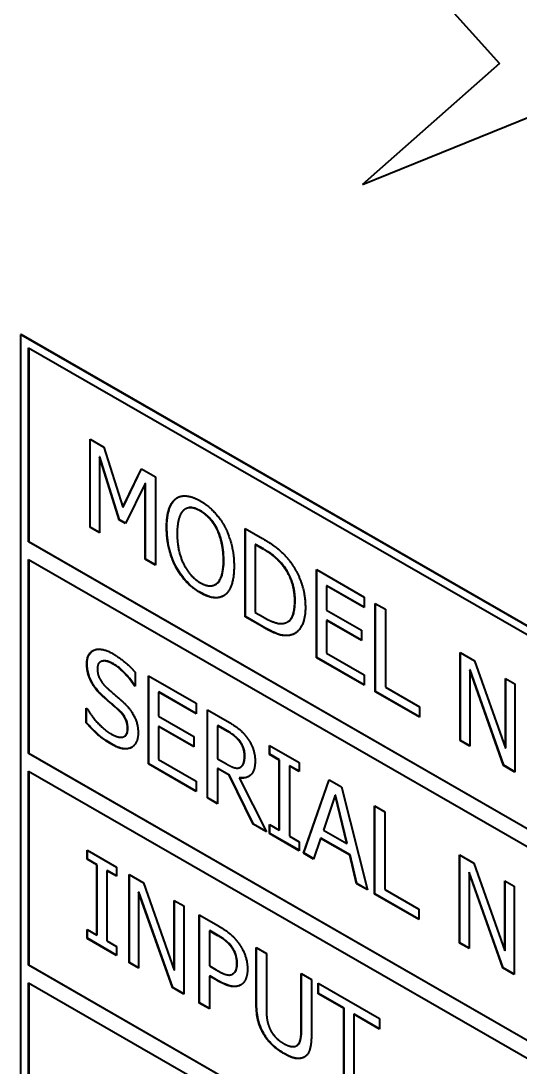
# Model space of a CAD drawing. Header units: millimetres. Extents: x 0 to 3364, y 0 to 2376.
# Drawn here: x 2971.92 to 2977.71, y 1909.65 to 1921.77 of the extents above; entities that cross this region are included whole.
import ezdxf

# ---------------------------------------------------------------- set-up
doc = ezdxf.new("R2010")
doc.units = ezdxf.units.MM
doc.header["$LTSCALE"] = 4
doc.layers.add('가시적인 것(ISO)', color=3, linetype='Continuous', lineweight=40, true_color=0x00ff00)
doc.layers.add('가시적인 좁은 것(ISO)', color=3, linetype='Continuous', lineweight=35, true_color=0x00ff00)

msp = doc.modelspace()

# ---------------------------------------------------------------- linework, layer by layer
at = {"layer": '가시적인 것(ISO)'}
for p, q in [((2976.4849, 1922.3682), (2977.4682, 1921.275)), ((2977.4682, 1921.275), (2975.8818, 1919.8728)), ((2975.8818, 1919.8728), (2979.023, 1921.1467)), ((2971.9278, 1918.1378), (2971.9243, 1918.1357)), ((2971.9243, 1918.1357), (2987.8342, 1908.9738)), ((2971.9243, 1898.5146), (2971.9243, 1918.1357)), ((2971.9278, 1918.1378), (2987.8377, 1908.9758)), ((2972.0127, 1915.7344), (2972.0127, 1917.9826)), ((2972.0127, 1917.9826), (2987.7458, 1908.9225)), ((2972.0162, 1917.9806), (2972.0162, 1915.7364)), ((2972.7244, 1915.8997), (2972.7244, 1916.9217)), ((2972.7244, 1916.9217), (2972.8849, 1916.8293)), ((2972.728, 1915.9018), (2972.728, 1916.9196)), ((2972.8849, 1916.8293), (2973.1055, 1916.1333)), ((2972.8376, 1916.719), (2972.834, 1916.717)), ((2973.0625, 1915.9866), (2972.834, 1916.717)), ((2972.834, 1916.717), (2972.834, 1915.8366)), ((2973.0661, 1915.9887), (2972.8376, 1916.719)), ((2973.1055, 1916.1333), (2973.319, 1916.5793)), ((2973.109, 1916.1353), (2973.321, 1916.5782)), ((2973.319, 1916.5793), (2973.4823, 1916.4853)), ((2973.4823, 1916.4853), (2973.4823, 1915.4633)), ((2973.3648, 1916.4113), (2973.1342, 1915.9454)), ((2973.3683, 1916.4133), (2973.3648, 1916.4113)), ((2973.3648, 1915.531), (2973.3648, 1916.4113)), ((2973.3683, 1915.533), (2973.3683, 1916.4133)), ((2973.7207, 1916.2352), (2973.7172, 1916.2332)), ((2973.109, 1916.1353), (2973.1055, 1916.1333)), ((2973.8324, 1916.1157), (2973.8288, 1916.1137)), ((2973.0661, 1915.9887), (2973.0625, 1915.9866)), ((2973.1342, 1915.9454), (2973.0625, 1915.9866)), ((2973.1357, 1915.9485), (2973.0661, 1915.9887)), ((2972.728, 1915.9018), (2972.7244, 1915.8997)), ((2972.834, 1915.8366), (2972.7244, 1915.8997)), ((2972.834, 1915.8407), (2972.728, 1915.9018)), ((2974.5216, 1914.8648), (2974.5216, 1915.8868)), ((2974.5216, 1915.8868), (2974.7229, 1915.7709)), ((2974.5251, 1914.8669), (2974.5251, 1915.8847)), ((2972.0162, 1915.7364), (2972.0127, 1915.7344)), ((2972.0162, 1915.7364), (2987.7458, 1906.6783)), ((2987.7458, 1906.6743), (2972.0127, 1915.7344)), ((2974.6426, 1915.7036), (2974.639, 1915.7015)), ((2974.639, 1915.7015), (2974.639, 1914.9148)), ((2974.7286, 1915.65), (2974.639, 1915.7015)), ((2974.7321, 1915.652), (2974.6426, 1915.7036)), ((2972.0127, 1913.2817), (2972.0127, 1915.53)), ((2972.0127, 1915.53), (2987.7458, 1906.4699)), ((2972.0162, 1915.5279), (2972.0162, 1913.2838)), ((2973.3683, 1915.533), (2973.3648, 1915.531)), ((2973.4823, 1915.4633), (2973.3648, 1915.531)), ((2973.4823, 1915.4674), (2973.3683, 1915.533)), ((2975.346, 1914.3901), (2975.346, 1915.412)), ((2975.346, 1915.412), (2975.899, 1915.0936)), ((2975.3495, 1914.3921), (2975.3495, 1915.41)), ((2974.1796, 1915.2408), (2974.176, 1915.2388)), ((2975.467, 1915.2255), (2975.4635, 1915.2235)), ((2975.899, 1914.9727), (2975.4635, 1915.2235)), ((2975.4635, 1915.2235), (2975.4635, 1914.9435)), ((2975.899, 1914.9767), (2975.467, 1915.2255)), ((2975.899, 1915.0936), (2975.899, 1914.9727)), ((2976.0279, 1913.9974), (2976.0279, 1915.0193)), ((2976.0279, 1915.0193), (2976.1454, 1914.9517)), ((2976.0314, 1913.9994), (2976.0314, 1915.0173)), ((2974.639, 1914.9148), (2974.7286, 1914.8632)), ((2975.4635, 1914.9435), (2975.8696, 1914.7097)), ((2976.1454, 1914.9517), (2976.1454, 1914.0507)), ((2974.5251, 1914.8669), (2974.5216, 1914.8648)), ((2974.725, 1914.7477), (2974.5216, 1914.8648)), ((2974.7285, 1914.7497), (2974.5251, 1914.8669)), ((2975.0149, 1914.8069), (2975.0114, 1914.8048)), ((2975.467, 1914.8247), (2975.4635, 1914.8226)), ((2975.4635, 1914.8226), (2975.4635, 1914.4433)), ((2975.8696, 1914.5888), (2975.4635, 1914.8226)), ((2975.8696, 1914.5928), (2975.467, 1914.8247)), ((2975.0416, 1914.6515), (2975.038, 1914.6494)), ((2975.8696, 1914.7097), (2975.8696, 1914.5888)), ((2975.4635, 1914.4433), (2975.899, 1914.1926)), ((2977.0121, 1913.4307), (2977.0121, 1914.4526)), ((2977.0121, 1914.4526), (2977.179, 1914.3565)), ((2977.0156, 1913.4327), (2977.0156, 1914.4506)), ((2972.8487, 1914.345), (2972.8452, 1914.343)), ((2975.3495, 1914.3921), (2975.346, 1914.3901)), ((2975.899, 1914.0716), (2975.346, 1914.3901)), ((2975.899, 1914.0757), (2975.3495, 1914.3921)), ((2977.179, 1914.3565), (2977.5349, 1913.3424)), ((2973.2473, 1914.2221), (2973.2473, 1914.0598)), ((2973.4013, 1913.1595), (2973.4013, 1914.1814)), ((2973.4013, 1914.1814), (2973.9543, 1913.863)), ((2973.4049, 1913.1615), (2973.4049, 1914.1794)), ((2975.899, 1914.1926), (2975.899, 1914.0716)), ((2977.1252, 1914.2507), (2977.1217, 1914.2487)), ((2977.5127, 1913.1423), (2977.1217, 1914.2487)), ((2977.1217, 1914.2487), (2977.1217, 1913.3676)), ((2977.5163, 1913.1444), (2977.1252, 1914.2507)), ((2973.2423, 1914.0668), (2973.2387, 1914.0647)), ((2973.2473, 1914.0598), (2973.2387, 1914.0647)), ((2973.2473, 1914.0638), (2973.2423, 1914.0668)), ((2976.1454, 1914.0507), (2976.54, 1913.8234)), ((2977.5349, 1913.3424), (2977.5349, 1914.1515)), ((2977.5349, 1914.1515), (2977.6445, 1914.0884)), ((2977.5385, 1913.3444), (2977.5385, 1914.1495)), ((2977.6445, 1914.0884), (2977.6445, 1913.0664)), ((2973.5223, 1913.9949), (2973.5188, 1913.9929)), ((2973.9543, 1913.7421), (2973.5188, 1913.9929)), ((2973.5188, 1913.9929), (2973.5188, 1913.713)), ((2973.9543, 1913.7462), (2973.5223, 1913.9949)), ((2976.0314, 1913.9994), (2976.0279, 1913.9974)), ((2976.54, 1913.7025), (2976.0279, 1913.9974)), ((2976.54, 1913.7066), (2976.0314, 1913.9994)), ((2972.6808, 1913.6357), (2972.6808, 1913.8063)), ((2972.6808, 1913.8063), (2972.6893, 1913.8014)), ((2972.6843, 1913.6378), (2972.6843, 1913.8043)), ((2973.9543, 1913.863), (2973.9543, 1913.7421)), ((2976.54, 1913.8234), (2976.54, 1913.7025)), ((2973.5188, 1913.713), (2973.9249, 1913.4791)), ((2974.0832, 1913.7888), (2974.311, 1913.6576)), ((2974.0832, 1912.7668), (2974.0832, 1913.7888)), ((2974.0868, 1912.7689), (2974.0868, 1913.7867)), ((2972.6843, 1913.6378), (2972.6808, 1913.6357)), ((2973.5223, 1913.5941), (2973.5188, 1913.5921)), ((2973.5188, 1913.5921), (2973.5188, 1913.2128)), ((2973.9249, 1913.3582), (2973.5188, 1913.5921)), ((2973.9249, 1913.3623), (2973.5223, 1913.5941)), ((2974.2042, 1913.6056), (2974.2007, 1913.6035)), ((2974.3174, 1913.5363), (2974.2007, 1913.6035)), ((2974.2007, 1913.6035), (2974.2007, 1913.2193)), ((2974.321, 1913.5383), (2974.2042, 1913.6056)), ((2973.1242, 1913.481), (2973.1207, 1913.479)), ((2973.9249, 1913.4791), (2973.9249, 1913.3582)), ((2974.8031, 1913.2699), (2974.8031, 1913.3742)), ((2974.8031, 1913.3742), (2975.1455, 1913.1771)), ((2974.8066, 1913.2719), (2974.8066, 1913.3722)), ((2977.0156, 1913.4327), (2977.0121, 1913.4307)), ((2977.1217, 1913.3676), (2977.0121, 1913.4307)), ((2977.1217, 1913.3716), (2977.0156, 1913.4327)), ((2977.5385, 1913.3444), (2977.5349, 1913.3424)), ((2972.0162, 1913.2838), (2972.0127, 1913.2817)), ((2987.7458, 1904.2216), (2972.0127, 1913.2817)), ((2972.0162, 1913.2838), (2987.7458, 1904.2257)), ((2973.5188, 1913.2128), (2973.9543, 1912.962)), ((2974.2007, 1913.2193), (2974.3038, 1913.1599)), ((2974.8066, 1913.2719), (2974.8031, 1913.2699)), ((2974.9155, 1913.2051), (2974.8031, 1913.2699)), ((2974.9191, 1913.2072), (2974.8066, 1913.2719)), ((2974.9191, 1913.2072), (2974.9155, 1913.2051)), ((2974.9155, 1912.3919), (2974.9155, 1913.2051)), ((2974.9191, 1912.3939), (2974.9191, 1913.2072)), ((2972.0127, 1910.8291), (2972.0127, 1913.0773)), ((2972.0127, 1913.0773), (2987.7458, 1904.0172)), ((2972.0162, 1913.0753), (2972.0162, 1910.8311)), ((2973.4049, 1913.1615), (2973.4013, 1913.1595)), ((2973.9543, 1912.8411), (2973.4013, 1913.1595)), ((2973.9543, 1912.8451), (2973.4049, 1913.1615)), ((2974.2042, 1913.1078), (2974.2007, 1913.1058)), ((2974.3353, 1913.0283), (2974.2007, 1913.1058)), ((2974.2007, 1913.1058), (2974.2007, 1912.6992)), ((2974.3389, 1913.0303), (2974.2042, 1913.1078)), ((2974.4636, 1913.1209), (2974.4634, 1913.1208)), ((2974.47, 1913.1245), (2974.4664, 1913.1224)), ((2975.0365, 1913.1395), (2975.033, 1913.1375)), ((2975.1455, 1913.0727), (2975.033, 1913.1375)), ((2975.033, 1913.1375), (2975.033, 1912.3242)), ((2975.1455, 1913.0768), (2975.0365, 1913.1395)), ((2975.1455, 1913.1771), (2975.1455, 1913.0727)), ((2977.5163, 1913.1444), (2977.5127, 1913.1423)), ((2977.6445, 1913.0664), (2977.5127, 1913.1423)), ((2977.6445, 1913.0705), (2977.5163, 1913.1444)), ((2973.9543, 1912.962), (2973.9543, 1912.8411)), ((2974.3389, 1913.0303), (2974.3353, 1913.0283)), ((2974.6147, 1912.4608), (2974.3353, 1913.0283)), ((2974.6182, 1912.4628), (2974.3389, 1913.0303)), ((2974.4564, 1913.0007), (2974.4528, 1912.9987)), ((2974.4528, 1912.9987), (2974.7673, 1912.3729)), ((2975.1956, 1912.1263), (2975.4936, 1912.9766)), ((2975.1991, 1912.1283), (2975.4959, 1912.9752)), ((2975.4936, 1912.9766), (2975.6383, 1912.8933)), ((2975.6383, 1912.8933), (2975.9362, 1911.6998)), ((2974.0868, 1912.7689), (2974.0832, 1912.7668)), ((2974.2007, 1912.6992), (2974.0832, 1912.7668)), ((2974.2007, 1912.7033), (2974.0868, 1912.7689)), ((2975.563, 1912.7975), (2975.427, 1912.3947)), ((2975.5666, 1912.7995), (2975.563, 1912.7975)), ((2975.6999, 1912.2375), (2975.563, 1912.7975)), ((2975.7034, 1912.2396), (2975.5666, 1912.7995)), ((2976.02, 1911.6515), (2976.02, 1912.6734)), ((2976.02, 1912.6734), (2976.1375, 1912.6058)), ((2976.0236, 1911.6535), (2976.0236, 1912.6714)), ((2976.1375, 1912.6058), (2976.1375, 1911.7048)), ((2974.6182, 1912.4628), (2974.6147, 1912.4608)), ((2974.7673, 1912.3729), (2974.6147, 1912.4608)), ((2974.7644, 1912.3786), (2974.6182, 1912.4628)), ((2974.8031, 1912.3523), (2974.8031, 1912.4566)), ((2974.8031, 1912.4566), (2974.9155, 1912.3919)), ((2974.8066, 1912.3543), (2974.8031, 1912.3523)), ((2975.1455, 1912.1551), (2974.8031, 1912.3523)), ((2974.8066, 1912.3543), (2974.8066, 1912.4546)), ((2975.1455, 1912.1592), (2974.8066, 1912.3543)), ((2974.9191, 1912.3939), (2974.9155, 1912.3919)), ((2975.427, 1912.3947), (2975.6999, 1912.2375)), ((2975.033, 1912.3242), (2975.1455, 1912.2595)), ((2975.1455, 1912.2595), (2975.1455, 1912.1551)), ((2975.3947, 1912.2973), (2975.3145, 1912.0578)), ((2975.3983, 1912.2993), (2975.3947, 1912.2973)), ((2975.7321, 1912.103), (2975.3947, 1912.2973)), ((2975.7356, 1912.1051), (2975.3983, 1912.2993)), ((2975.7034, 1912.2396), (2975.6999, 1912.2375)), ((2972.6901, 1912.0556), (2972.6901, 1912.1599)), ((2972.6901, 1912.1599), (2973.0324, 1911.9628)), ((2972.6936, 1912.0576), (2972.6936, 1912.1579)), ((2975.1991, 1912.1283), (2975.1956, 1912.1263)), ((2975.3145, 1912.0578), (2975.1956, 1912.1263)), ((2975.3156, 1912.0612), (2975.1991, 1912.1283)), ((2975.7356, 1912.1051), (2975.7321, 1912.103)), ((2975.8123, 1911.7711), (2975.7321, 1912.103)), ((2975.8158, 1911.7731), (2975.7356, 1912.1051)), ((2977.0042, 1911.0848), (2977.0042, 1912.1067)), ((2977.0042, 1912.1067), (2977.1711, 1912.0106)), ((2977.0077, 1911.0868), (2977.0077, 1912.1046)), ((2972.6936, 1912.0576), (2972.6901, 1912.0556)), ((2972.8025, 1911.9908), (2972.6901, 1912.0556)), ((2972.8061, 1911.9928), (2972.6936, 1912.0576)), ((2972.8061, 1911.9928), (2972.8025, 1911.9908)), ((2972.8025, 1911.1776), (2972.8025, 1911.9908)), ((2972.8061, 1911.1796), (2972.8061, 1911.9928)), ((2977.1711, 1912.0106), (2977.5271, 1910.9965)), ((2972.9235, 1911.9252), (2972.92, 1911.9232)), ((2973.0324, 1911.8584), (2972.92, 1911.9232)), ((2972.92, 1911.9232), (2972.92, 1911.1099)), ((2973.0324, 1911.8625), (2972.9235, 1911.9252)), ((2973.0324, 1911.9628), (2973.0324, 1911.8584)), ((2973.1778, 1910.8571), (2973.1778, 1911.879)), ((2973.1778, 1911.879), (2973.3447, 1911.7829)), ((2973.1814, 1910.8591), (2973.1814, 1911.877)), ((2977.1173, 1911.9048), (2977.1138, 1911.9028)), ((2977.5049, 1910.7964), (2977.1138, 1911.9028)), ((2977.1138, 1911.9028), (2977.1138, 1911.0216)), ((2977.5084, 1910.7985), (2977.1173, 1911.9048)), ((2973.3447, 1911.7829), (2973.7007, 1910.7688)), ((2975.8158, 1911.7731), (2975.8123, 1911.7711)), ((2975.9362, 1911.6998), (2975.8123, 1911.7711)), ((2975.935, 1911.7045), (2975.8158, 1911.7731)), ((2977.5271, 1910.9965), (2977.5271, 1911.8056)), ((2977.5271, 1911.8056), (2977.6367, 1911.7425)), ((2977.5306, 1910.9985), (2977.5306, 1911.8035)), ((2977.6367, 1911.7425), (2977.6367, 1910.7205)), ((2973.291, 1911.6772), (2973.2874, 1911.6751)), ((2973.6785, 1910.5688), (2973.2874, 1911.6751)), ((2973.2874, 1911.6751), (2973.2874, 1910.794)), ((2973.6821, 1910.5708), (2973.291, 1911.6772)), ((2976.0236, 1911.6535), (2976.02, 1911.6515)), ((2976.5322, 1911.3566), (2976.02, 1911.6515)), ((2976.5322, 1911.3606), (2976.0236, 1911.6535)), ((2976.1375, 1911.7048), (2976.5322, 1911.4775)), ((2973.7007, 1910.7688), (2973.7007, 1911.5779)), ((2973.7007, 1911.5779), (2973.8103, 1911.5148)), ((2973.7043, 1910.7708), (2973.7043, 1911.5759)), ((2973.8103, 1911.5148), (2973.8103, 1910.4929)), ((2973.9894, 1910.3897), (2973.9894, 1911.4117)), ((2973.9894, 1911.4117), (2974.2114, 1911.2838)), ((2973.9929, 1910.3918), (2973.9929, 1911.4096)), ((2976.5322, 1911.4775), (2976.5322, 1911.3566)), ((2972.6901, 1911.138), (2972.6901, 1911.2423)), ((2972.6901, 1911.2423), (2972.8025, 1911.1776)), ((2972.6936, 1911.14), (2972.6901, 1911.138)), ((2973.0324, 1910.9408), (2972.6901, 1911.138)), ((2972.6936, 1911.14), (2972.6936, 1911.2403)), ((2973.0324, 1910.9449), (2972.6936, 1911.14)), ((2972.8061, 1911.1796), (2972.8025, 1911.1776)), ((2974.1104, 1911.2285), (2974.1069, 1911.2264)), ((2974.2043, 1911.1703), (2974.1069, 1911.2264)), ((2974.1069, 1911.2264), (2974.1069, 1910.819)), ((2974.2078, 1911.1724), (2974.1104, 1911.2285)), ((2972.92, 1911.1099), (2973.0324, 1911.0452)), ((2973.0324, 1911.0452), (2973.0324, 1910.9408)), ((2974.6491, 1910.3941), (2974.6491, 1911.0318)), ((2974.6491, 1911.0318), (2974.7665, 1910.9641)), ((2974.6526, 1910.3962), (2974.6526, 1911.0298)), ((2977.0077, 1911.0868), (2977.0042, 1911.0848)), ((2977.1138, 1911.0216), (2977.0042, 1911.0848)), ((2977.1138, 1911.0257), (2977.0077, 1911.0868)), ((2974.7665, 1910.9641), (2974.7665, 1910.3265)), ((2977.5306, 1910.9985), (2977.5271, 1910.9965)), ((2972.0162, 1910.8311), (2972.0127, 1910.8291)), ((2987.7458, 1901.769), (2972.0127, 1910.8291)), ((2972.0162, 1910.8311), (2987.7458, 1901.7731)), ((2973.1814, 1910.8591), (2973.1778, 1910.8571)), ((2973.2874, 1910.794), (2973.1778, 1910.8571)), ((2973.2874, 1910.798), (2973.1814, 1910.8591)), ((2973.7043, 1910.7708), (2973.7007, 1910.7688)), ((2974.1069, 1910.819), (2974.1871, 1910.7728)), ((2977.5084, 1910.7985), (2977.5049, 1910.7964)), ((2977.6367, 1910.7205), (2977.5049, 1910.7964)), ((2977.6367, 1910.7246), (2977.5084, 1910.7985)), ((2974.1104, 1910.7051), (2974.1069, 1910.7031)), ((2974.2064, 1910.6457), (2974.1069, 1910.7031)), ((2974.1069, 1910.7031), (2974.1069, 1910.3221)), ((2974.21, 1910.6478), (2974.1104, 1910.7051)), ((2974.3764, 1910.726), (2974.3728, 1910.724)), ((2974.379, 1910.7276), (2974.3755, 1910.7256)), ((2975.1712, 1910.0901), (2975.1712, 1910.7311)), ((2975.1712, 1910.7311), (2975.2887, 1910.6635)), ((2975.1748, 1910.0921), (2975.1748, 1910.7291)), ((2975.2887, 1910.6635), (2975.2887, 1910.0258)), ((2972.0127, 1908.3764), (2972.0127, 1910.6247)), ((2972.0127, 1910.6247), (2987.7458, 1901.5646)), ((2972.0162, 1910.6227), (2972.0162, 1908.3785)), ((2973.6821, 1910.5708), (2973.6785, 1910.5688)), ((2973.8103, 1910.4929), (2973.6785, 1910.5688)), ((2973.8103, 1910.4969), (2973.6821, 1910.5708)), ((2975.3668, 1910.4976), (2975.3668, 1910.6185)), ((2975.3668, 1910.6185), (2976.0773, 1910.2093)), ((2975.3703, 1910.4996), (2975.3703, 1910.6165)), ((2975.3703, 1910.4996), (2975.3668, 1910.4976)), ((2975.6633, 1910.3268), (2975.3668, 1910.4976)), ((2975.6669, 1910.3289), (2975.3703, 1910.4996)), ((2973.9929, 1910.3918), (2973.9894, 1910.3897)), ((2974.1069, 1910.3221), (2973.9894, 1910.3897)), ((2974.1069, 1910.3262), (2973.9929, 1910.3918)), ((2975.6669, 1910.3289), (2975.6633, 1910.3268)), ((2975.6633, 1909.4258), (2975.6633, 1910.3268)), ((2975.6669, 1909.4278), (2975.6669, 1910.3289)), ((2975.7843, 1910.2612), (2975.7808, 1910.2592)), ((2975.7808, 1910.2592), (2975.7808, 1909.3581)), ((2976.0773, 1910.0884), (2975.7808, 1910.2592)), ((2976.0773, 1910.0925), (2975.7843, 1910.2612)), ((2976.0773, 1910.2093), (2976.0773, 1910.0884)), ((2975.1189, 1909.8961), (2975.1154, 1909.894))]:
    msp.add_line(p, q, dxfattribs=at)
for points, degree in [([(2973.6112, 1915.9001), (2973.6112, 1916.0284), (2973.6663, 1916.1921), (2973.7172, 1916.2332)], 2), ([(2973.7172, 1916.2332), (2973.7688, 1916.2714), (2973.9127, 1916.2589), (2974.0016, 1916.2078)], 2), ([(2973.7207, 1916.2352), (2973.7254, 1916.2387), (2973.7301, 1916.2419), (2973.7351, 1916.2448)], 3), ([(2974.0023, 1916.0898), (2973.9385, 1916.1265), (2973.8426, 1916.1304), (2973.806, 1916.0968)], 2), ([(2974.0016, 1916.2078), (2974.0918, 1916.1558), (2974.2365, 1915.9996), (2974.2866, 1915.9053)], 2), ([(2973.806, 1916.0968), (2973.7709, 1916.0648), (2973.7337, 1915.9289), (2973.7337, 1915.8295)], 2), ([(2974.1978, 1915.8711), (2974.1627, 1915.9444), (2974.0639, 1916.0543), (2974.0023, 1916.0898)], 2), ([(2973.7165, 1915.4461), (2973.6656, 1915.5433), (2973.6112, 1915.7742), (2973.6112, 1915.9001)], 2), ([(2974.2702, 1915.5206), (2974.2702, 1915.6216), (2974.2322, 1915.8), (2974.1978, 1915.8711)], 2), ([(2974.2866, 1915.9053), (2974.3368, 1915.8085), (2974.3927, 1915.5776), (2974.3927, 1915.4501)], 2), ([(2973.7337, 1915.8295), (2973.7337, 1915.6283), (2973.8798, 1915.3305), (2974.0023, 1915.2599)], 2), ([(2974.7229, 1915.7709), (2974.8475, 1915.6991), (2974.9893, 1915.5744), (2975.0394, 1915.5074)], 2), ([(2974.9621, 1915.4542), (2974.9148, 1915.5137), (2974.8081, 1915.6042), (2974.7286, 1915.65)], 2), ([(2974.0023, 1915.2599), (2974.1248, 1915.1894), (2974.2702, 1915.3193), (2974.2702, 1915.5206)], 2), ([(2975.0394, 1915.5074), (2975.1247, 1915.3929), (2975.2185, 1915.1227), (2975.2185, 1914.9736)], 2), ([(2974.0016, 1915.1428), (2973.912, 1915.1943), (2973.7688, 1915.3472), (2973.7165, 1915.4461)], 2), ([(2974.3927, 1915.4501), (2974.3927, 1915.3258), (2974.3382, 1915.1559), (2974.2866, 1915.1177)], 2), ([(2975.096, 1915.0458), (2975.096, 1915.1634), (2975.0287, 1915.3687), (2974.9621, 1915.4542)], 2), ([(2974.2866, 1915.1177), (2974.2322, 1915.0779), (2974.0882, 1915.0929), (2974.0016, 1915.1428)], 2), ([(2974.9728, 1914.7905), (2975.0344, 1914.803), (2975.096, 1914.9266), (2975.096, 1915.0458)], 2), ([(2975.2185, 1914.9736), (2975.2185, 1914.8337), (2975.1204, 1914.6649), (2975.038, 1914.6494)], 2), ([(2974.7286, 1914.8632), (2974.8067, 1914.8183), (2974.9248, 1914.7792), (2974.9728, 1914.7905)], 2), ([(2975.038, 1914.6494), (2974.9707, 1914.6393), (2974.8324, 1914.6858), (2974.725, 1914.7477)], 2), ([(2975.0951, 1914.6708), (2975.0788, 1914.6616), (2975.061, 1914.6551), (2975.0416, 1914.6515)], 3), ([(2972.6872, 1914.3186), (2972.6872, 1914.4428), (2972.8548, 1914.5144), (2972.9845, 1914.4397)], 2), ([(2972.9845, 1914.4397), (2973.0589, 1914.3968), (2973.1907, 1914.287), (2973.2473, 1914.2221)], 2), ([(2972.7445, 1914.1009), (2972.7173, 1914.1505), (2972.6872, 1914.2589), (2972.6872, 1914.3186)], 2), ([(2972.9923, 1914.3176), (2972.9107, 1914.3646), (2972.8097, 1914.3342), (2972.8097, 1914.2621)], 2), ([(2973.2387, 1914.0647), (2973.1965, 1914.1338), (2973.0647, 1914.2759), (2972.9923, 1914.3176)], 2), ([(2972.8097, 1914.2621), (2972.8097, 1914.1975), (2972.8691, 1914.0863), (2972.925, 1914.0367)], 2), ([(2972.8906, 1913.9265), (2972.8448, 1913.9669), (2972.7724, 1914.0508), (2972.7445, 1914.1009)], 2), ([(2973.0504, 1913.7881), (2973.0095, 1913.8249), (2972.9415, 1913.8823), (2972.8906, 1913.9265)], 2), ([(2972.925, 1914.0367), (2972.9622, 1914.0036), (2973.0704, 1913.9115), (2973.1062, 1913.8785)], 2), ([(2972.6893, 1913.8014), (2972.7474, 1913.705), (2972.8942, 1913.5509), (2972.9622, 1913.5117)], 2), ([(2973.1062, 1913.8785), (2973.1972, 1913.7938), (2973.2817, 1913.6151), (2973.2817, 1913.5199)], 2), ([(2973.1592, 1913.5689), (2973.1592, 1913.6302), (2973.1069, 1913.7365), (2973.0504, 1913.7881)], 2), ([(2972.9708, 1913.3892), (2972.8749, 1913.4445), (2972.7402, 1913.5684), (2972.6808, 1913.6357)], 2), ([(2972.9622, 1913.5117), (2973.0597, 1913.4556), (2973.1592, 1913.4919), (2973.1592, 1913.5689)], 2), ([(2974.311, 1913.6576), (2974.3869, 1913.6139), (2974.4893, 1913.5358), (2974.5359, 1913.4742)], 2), ([(2973.2817, 1913.5199), (2973.2817, 1913.4594), (2973.2394, 1913.3678), (2973.2015, 1913.3491)], 2), ([(2974.4578, 1913.4207), (2974.4328, 1913.4541), (2974.3661, 1913.5082), (2974.3174, 1913.5363)], 2), ([(2974.5359, 1913.4742), (2974.5825, 1913.4127), (2974.6362, 1913.2732), (2974.6362, 1913.1929)], 2), ([(2973.2015, 1913.3491), (2973.1592, 1913.3287), (2973.0518, 1913.3426), (2972.9708, 1913.3892)], 2), ([(2973.2096, 1913.3535), (2973.2081, 1913.3527), (2973.2066, 1913.3519), (2973.205, 1913.3512)], 3), ([(2974.5137, 1913.2527), (2974.5137, 1913.2974), (2974.4865, 1913.3818), (2974.4578, 1913.4207)], 2), ([(2974.6362, 1913.1929), (2974.6362, 1913.0811), (2974.5373, 1912.9865), (2974.4528, 1912.9987)], 2), ([(2974.4636, 1913.1209), (2974.4893, 1913.1342), (2974.5137, 1913.1997), (2974.5137, 1913.2527)], 2), ([(2974.3038, 1913.1599), (2974.3547, 1913.1306), (2974.4356, 1913.1047), (2974.4636, 1913.1209)], 2), ([(2974.2114, 1911.2838), (2974.2902, 1911.2384), (2974.4005, 1911.1451), (2974.4428, 1911.0868)], 2), ([(2974.3619, 1911.0407), (2974.3339, 1911.0783), (2974.2594, 1911.1386), (2974.2043, 1911.1703)], 2), ([(2974.4256, 1910.8483), (2974.4256, 1910.9013), (2974.3941, 1910.9973), (2974.3619, 1911.0407)], 2), ([(2974.4428, 1911.0868), (2974.4922, 1911.0194), (2974.5481, 1910.8672), (2974.5481, 1910.7819)], 2), ([(2974.1871, 1910.7728), (2974.2587, 1910.7315), (2974.3468, 1910.7073), (2974.3755, 1910.7256)], 2), ([(2974.3755, 1910.7256), (2974.402, 1910.741), (2974.4256, 1910.7994), (2974.4256, 1910.8483)], 2), ([(2974.5481, 1910.7819), (2974.5481, 1910.7156), (2974.5073, 1910.6199), (2974.4707, 1910.5995)], 2), ([(2974.4707, 1910.5995), (2974.4249, 1910.5737), (2974.301, 1910.5913), (2974.2064, 1910.6457)], 2), ([(2974.3764, 1910.726), (2974.3772, 1910.7265), (2974.3781, 1910.7271), (2974.379, 1910.7276)], 3), ([(2974.7336, 1910.0341), (2974.687, 1910.1139), (2974.6491, 1910.2848), (2974.6491, 1910.3941)], 2), ([(2974.7665, 1910.3265), (2974.7665, 1910.2553), (2974.7823, 1910.1501), (2974.8045, 1910.0984)], 2), ([(2974.8045, 1910.0984), (2974.8281, 1910.0434), (2974.9098, 1909.9541), (2974.9685, 1909.9203)], 2), ([(2975.1333, 1909.9091), (2975.1555, 1909.9352), (2975.1712, 1910.0214), (2975.1712, 1910.0901)], 2), ([(2974.9685, 1909.8044), (2974.8905, 1909.8493), (2974.7744, 1909.9633), (2974.7336, 1910.0341)], 2), ([(2974.9685, 1909.9203), (2975.0237, 1909.8885), (2975.1096, 1909.8813), (2975.1333, 1909.9091)], 2), ([(2975.2887, 1910.0258), (2975.2887, 1909.9189), (2975.2515, 1909.788), (2975.2042, 1909.7631)], 2), ([(2975.2042, 1909.7631), (2975.1619, 1909.7394), (2975.0502, 1909.7573), (2974.9685, 1909.8044)], 2), ([(2975.1189, 1909.8961), (2975.1256, 1909.8999), (2975.1315, 1909.9049), (2975.1368, 1909.9111)], 3), ([(2975.2097, 1909.7662), (2975.209, 1909.7658), (2975.2084, 1909.7654), (2975.2077, 1909.7651)], 3)]:
    msp.add_open_spline(points, degree=degree, dxfattribs=at)
for points, knots in [([(2973.6147, 1915.9021), (2973.6147, 1916.0203), (2973.6323, 1916.0854), (2973.6631, 1916.1695), (2973.6874, 1916.2083), (2973.7207, 1916.2352)], [-0.079279059, -0.079279059, -0.079279059, -0.079279059, -0.044118552, -0.044118552, 0, 0, 0, 0]), ([(2974.0058, 1916.0918), (2973.9826, 1916.1052), (2973.9592, 1916.1161), (2973.9102, 1916.1308), (2973.8911, 1916.1313), (2973.8612, 1916.1286), (2973.846, 1916.1235), (2973.8324, 1916.1157)], [-0.050133543, -0.050133543, -0.050133543, -0.050133543, -0.039150954, -0.039150954, -0.026352674, -0.026352674, -0.009844801, -0.009844801, -0.009844801, -0.009844801]), ([(2974.2014, 1915.8732), (2974.189, 1915.8989), (2974.175, 1915.9238), (2974.1433, 1915.9705), (2974.1264, 1915.9916), (2974.0755, 1916.0452), (2974.041, 1916.0715), (2974.0058, 1916.0918)], [-0.063923442, -0.063923442, -0.063923442, -0.063923442, -0.04668159, -0.04668159, -0.029847599, -0.029847599, 0, 0, 0, 0]), ([(2973.72, 1915.4481), (2973.7026, 1915.4814), (2973.6877, 1915.5155), (2973.6614, 1915.5871), (2973.6506, 1915.6242), (2973.6222, 1915.7447), (2973.6147, 1915.8261), (2973.6147, 1915.9021)], [-0.10254814, -0.10254814, -0.10254814, -0.10254814, -0.08007789, -0.08007789, -0.05577118, -0.05577118, 0, 0, 0, 0]), ([(2974.2737, 1915.5226), (2974.2737, 1915.6066), (2974.2639, 1915.6787), (2974.2369, 1915.7862), (2974.222, 1915.8305), (2974.2014, 1915.8732)], [-0.071298846, -0.071298846, -0.071298846, -0.071298846, -0.028600089, -0.028600089, 0, 0, 0, 0]), ([(2974.9656, 1915.4563), (2974.9341, 1915.4959), (2974.9006, 1915.5308), (2974.8432, 1915.5795), (2974.8027, 1915.6114), (2974.7321, 1915.652)], [-0.15764581, -0.15764581, -0.15764581, -0.15764581, -0.05990397, -0.05990397, 0, 0, 0, 0]), ([(2974.1796, 1915.2408), (2974.1827, 1915.2426), (2974.1857, 1915.2446), (2974.2173, 1915.2667), (2974.235, 1915.2968), (2974.2671, 1915.3823), (2974.2737, 1915.4525), (2974.2737, 1915.5226)], [-0.08391735, -0.08391735, -0.08391735, -0.08391735, -0.080856809, -0.080856809, -0.051455738, -0.051455738, 0, 0, 0, 0]), ([(2974.0051, 1915.1448), (2973.9734, 1915.163), (2973.9417, 1915.1846), (2973.8818, 1915.2339), (2973.8541, 1915.2606), (2973.7862, 1915.338), (2973.7504, 1915.3906), (2973.72, 1915.4481)], [-0.090934464, -0.090934464, -0.090934464, -0.090934464, -0.064114016, -0.064114016, -0.039087306, -0.039087306, 0, 0, 0, 0]), ([(2975.0996, 1915.0479), (2975.0996, 1915.0955), (2975.0954, 1915.1465), (2975.0751, 1915.2435), (2975.0608, 1915.2889), (2975.02, 1915.3778), (2974.995, 1915.4185), (2974.9656, 1915.4563)], [-0.094129678, -0.094129678, -0.094129678, -0.094129678, -0.059150701, -0.059150701, -0.029242997, -0.029242997, 0, 0, 0, 0]), ([(2974.2719, 1915.108), (2974.2593, 1915.1009), (2974.2458, 1915.0954), (2974.2033, 1915.0846), (2974.1785, 1915.0858), (2974.1132, 1915.0927), (2974.0597, 1915.1134), (2974.0051, 1915.1448)], [-0.066860539, -0.066860539, -0.066860539, -0.066860539, -0.059883707, -0.059883707, -0.046328606, -0.046328606, 0, 0, 0, 0]), ([(2975.0149, 1914.8069), (2975.0213, 1914.8105), (2975.0273, 1914.8148), (2975.0534, 1914.837), (2975.0653, 1914.8586), (2975.0931, 1914.9211), (2975.0996, 1914.9847), (2975.0996, 1915.0479)], [-0.066473904, -0.066473904, -0.066473904, -0.066473904, -0.062090303, -0.062090303, -0.046389425, -0.046389425, 0, 0, 0, 0]), ([(2975.0416, 1914.6515), (2974.9793, 1914.6421), (2974.9299, 1914.6563), (2974.85, 1914.6831), (2974.7844, 1914.7176), (2974.7285, 1914.7497)], [-0.068800727, -0.068800727, -0.068800727, -0.068800727, -0.04741805, -0.04741805, 0, 0, 0, 0]), ([(2972.6907, 1914.3206), (2972.6907, 1914.3568), (2972.6961, 1914.3889), (2972.7198, 1914.4411), (2972.7369, 1914.4596), (2972.7582, 1914.4723)], [-0.163158573, -0.163158573, -0.163158573, -0.163158573, -0.120749933, -0.120749933, -0.079581522, -0.079581522, -0.079581522, -0.079581522]), ([(2972.748, 1914.1029), (2972.7235, 1914.1476), (2972.7118, 1914.185), (2972.6948, 1914.2464), (2972.6907, 1914.2849), (2972.6907, 1914.3206)], [-0.040510484, -0.040510484, -0.040510484, -0.040510484, -0.026167112, -0.026167112, 0, 0, 0, 0]), ([(2972.9959, 1914.3196), (2972.977, 1914.3305), (2972.958, 1914.3397), (2972.923, 1914.3516), (2972.9069, 1914.3549), (2972.8737, 1914.3554), (2972.8594, 1914.3512), (2972.8487, 1914.345)], [-0.062581835, -0.062581835, -0.062581835, -0.062581835, -0.050809982, -0.050809982, -0.040285786, -0.040285786, -0.027771328, -0.027771328, -0.027771328, -0.027771328]), ([(2973.2423, 1914.0668), (2973.2035, 1914.1302), (2973.1572, 1914.1825), (2973.0868, 1914.2571), (2973.0422, 1914.2929), (2972.9959, 1914.3196)], [-0.064784891, -0.064784891, -0.064784891, -0.064784891, -0.039316189, -0.039316189, 0, 0, 0, 0]), ([(2972.8942, 1913.9285), (2972.8507, 1913.9669), (2972.8243, 1913.9968), (2972.788, 1914.0389), (2972.7667, 1914.0696), (2972.748, 1914.1029)], [-0.034501798, -0.034501798, -0.034501798, -0.034501798, -0.022925279, -0.022925279, 0, 0, 0, 0]), ([(2973.0539, 1913.7901), (2973.0291, 1913.8125), (2973.0041, 1913.8344), (2972.952, 1913.8784), (2972.9208, 1913.9053), (2972.8942, 1913.9285)], [-0.045096747, -0.045096747, -0.045096747, -0.045096747, -0.023365634, -0.023365634, 0, 0, 0, 0]), ([(2973.1628, 1913.5709), (2973.1628, 1913.5866), (2973.1615, 1913.6032), (2973.1554, 1913.6356), (2973.1511, 1913.6511), (2973.1377, 1913.6849), (2973.1281, 1913.703), (2973.0969, 1913.7477), (2973.0753, 1913.7706), (2973.0539, 1913.7901)], [-0.058372552, -0.058372552, -0.058372552, -0.058372552, -0.044918591, -0.044918591, -0.032863766, -0.032863766, -0.018945176, -0.018945176, 0, 0, 0, 0]), ([(2972.9744, 1913.3912), (2972.8806, 1913.4452), (2972.8302, 1913.4908), (2972.7676, 1913.5485), (2972.7252, 1913.5915), (2972.6843, 1913.6378)], [-0.055431607, -0.055431607, -0.055431607, -0.055431607, -0.038489951, -0.038489951, 0, 0, 0, 0]), ([(2973.1242, 1913.481), (2973.1247, 1913.4812), (2973.1251, 1913.4815), (2973.1371, 1913.4888), (2973.1462, 1913.4991), (2973.1597, 1913.5293), (2973.1628, 1913.549), (2973.1628, 1913.5709)], [-0.030627459, -0.030627459, -0.030627459, -0.030627459, -0.030130149, -0.030130149, -0.016062996, -0.016062996, 0, 0, 0, 0]), ([(2974.4614, 1913.4227), (2974.4436, 1913.4464), (2974.4238, 1913.4663), (2974.388, 1913.4954), (2974.3632, 1913.514), (2974.321, 1913.5383)], [-0.085678666, -0.085678666, -0.085678666, -0.085678666, -0.035846928, -0.035846928, 0, 0, 0, 0]), ([(2973.205, 1913.3512), (2973.1649, 1913.3318), (2973.127, 1913.3354), (2973.0692, 1913.3428), (2973.022, 1913.3638), (2972.9744, 1913.3912)], [-0.058678983, -0.058678983, -0.058678983, -0.058678983, -0.040435062, -0.040435062, 0, 0, 0, 0]), ([(2974.5172, 1913.2547), (2974.5172, 1913.2725), (2974.5156, 1913.2912), (2974.5084, 1913.327), (2974.5033, 1913.3452), (2974.4862, 1913.3851), (2974.4748, 1913.4045), (2974.4614, 1913.4227)], [-0.041401278, -0.041401278, -0.041401278, -0.041401278, -0.026401168, -0.026401168, -0.013710485, -0.013710485, 0, 0, 0, 0]), ([(2974.47, 1913.1245), (2974.4773, 1913.1287), (2974.4838, 1913.1342), (2974.4959, 1913.1489), (2974.5011, 1913.1583), (2974.5115, 1913.1862), (2974.5172, 1913.2124), (2974.5172, 1913.2547)], [-0.067052833, -0.067052833, -0.067052833, -0.067052833, -0.050253973, -0.050253973, -0.03103761, -0.03103761, 0, 0, 0, 0]), ([(2974.5632, 1913.0158), (2974.5616, 1913.0149), (2974.5599, 1913.014), (2974.5288, 1912.9984), (2974.4941, 1912.9953), (2974.4564, 1913.0007)], [-0.036114547, -0.036114547, -0.036114547, -0.036114547, -0.03422864, -0.03422864, 0, 0, 0, 0]), ([(2974.3654, 1911.0427), (2974.3456, 1911.0693), (2974.3235, 1911.0916), (2974.284, 1911.1236), (2974.2563, 1911.1445), (2974.2078, 1911.1724)], [-0.10036624, -0.10036624, -0.10036624, -0.10036624, -0.04113079, -0.04113079, 0, 0, 0, 0]), ([(2974.4291, 1910.8503), (2974.4291, 1910.871), (2974.4273, 1910.893), (2974.4175, 1910.9419), (2974.4098, 1910.9627), (2974.3935, 1911.0004), (2974.3806, 1911.0223), (2974.3654, 1911.0427)], [-0.033196808, -0.033196808, -0.033196808, -0.033196808, -0.024991788, -0.024991788, -0.015486469, -0.015486469, 0, 0, 0, 0]), ([(2974.379, 1910.7276), (2974.3875, 1910.7326), (2974.3952, 1910.7387), (2974.4081, 1910.7538), (2974.4133, 1910.7623), (2974.4229, 1910.7861), (2974.4291, 1910.8091), (2974.4291, 1910.8503)], [-0.074639225, -0.074639225, -0.074639225, -0.074639225, -0.051782577, -0.051782577, -0.030210975, -0.030210975, 0, 0, 0, 0]), ([(2974.4737, 1910.6013), (2974.4587, 1910.5929), (2974.4422, 1910.5872), (2974.3997, 1910.5805), (2974.3783, 1910.5829), (2974.3203, 1910.5911), (2974.2653, 1910.6159), (2974.21, 1910.6478)], [-0.067627837, -0.067627837, -0.067627837, -0.067627837, -0.05894094, -0.05894094, -0.046924875, -0.046924875, 0, 0, 0, 0]), ([(2974.7371, 1910.0361), (2974.7218, 1910.0625), (2974.7085, 1910.0895), (2974.6826, 1910.1549), (2974.6752, 1910.1851), (2974.6569, 1910.2676), (2974.6526, 1910.3362), (2974.6526, 1910.3962)], [-0.06277013, -0.06277013, -0.06277013, -0.06277013, -0.054788994, -0.054788994, -0.044000458, -0.044000458, 0, 0, 0, 0]), ([(2975.1368, 1909.9111), (2975.1576, 1909.9356), (2975.1642, 1909.9656), (2975.173, 1910.0138), (2975.1748, 1910.0546), (2975.1748, 1910.0921)], [-0.039633279, -0.039633279, -0.039633279, -0.039633279, -0.027528552, -0.027528552, 0, 0, 0, 0]), ([(2974.9721, 1909.8064), (2974.9442, 1909.8224), (2974.916, 1909.8409), (2974.8645, 1909.8811), (2974.841, 1909.9022), (2974.7879, 1909.9589), (2974.7606, 1909.9954), (2974.7371, 1910.0361)], [-0.072658513, -0.072658513, -0.072658513, -0.072658513, -0.049002493, -0.049002493, -0.028185567, -0.028185567, 0, 0, 0, 0]), ([(2975.2077, 1909.7651), (2975.1938, 1909.7573), (2975.1786, 1909.7521), (2975.1414, 1909.7465), (2975.1229, 1909.7483), (2975.0667, 1909.7573), (2975.0175, 1909.7802), (2974.9721, 1909.8064)], [-0.060023639, -0.060023639, -0.060023639, -0.060023639, -0.050480489, -0.050480489, -0.038557976, -0.038557976, 0, 0, 0, 0])]:
    msp.add_open_spline(points, degree=3, knots=knots, dxfattribs=at)
at = {"layer": '가시적인 좁은 것(ISO)'}
for p, q in [((2974.0058, 1916.0918), (2974.0023, 1916.0898)), ((2973.6147, 1915.9021), (2973.6112, 1915.9001)), ((2974.2014, 1915.8732), (2974.1978, 1915.8711)), ((2974.7321, 1915.652), (2974.7286, 1915.65)), ((2974.2737, 1915.5226), (2974.2702, 1915.5206)), ((2973.72, 1915.4481), (2973.7165, 1915.4461)), ((2974.9656, 1915.4563), (2974.9621, 1915.4542)), ((2974.0051, 1915.1448), (2974.0016, 1915.1428)), ((2975.0996, 1915.0479), (2975.096, 1915.0458)), ((2974.7285, 1914.7497), (2974.725, 1914.7477)), ((2972.6907, 1914.3206), (2972.6872, 1914.3186)), ((2972.9959, 1914.3196), (2972.9923, 1914.3176)), ((2972.748, 1914.1029), (2972.7445, 1914.1009)), ((2972.8942, 1913.9285), (2972.8906, 1913.9265)), ((2973.0539, 1913.7901), (2973.0504, 1913.7881)), ((2973.1628, 1913.5709), (2973.1592, 1913.5689)), ((2974.321, 1913.5383), (2974.3174, 1913.5363)), ((2972.9744, 1913.3912), (2972.9708, 1913.3892)), ((2973.205, 1913.3512), (2973.2015, 1913.3491)), ((2974.4614, 1913.4227), (2974.4578, 1913.4207)), ((2974.5172, 1913.2547), (2974.5137, 1913.2527)), ((2974.2078, 1911.1724), (2974.2043, 1911.1703)), ((2974.3654, 1911.0427), (2974.3619, 1911.0407)), ((2974.4291, 1910.8503), (2974.4256, 1910.8483)), ((2974.21, 1910.6478), (2974.2064, 1910.6457)), ((2974.4733, 1910.601), (2974.4707, 1910.5995)), ((2974.6526, 1910.3962), (2974.6491, 1910.3941)), ((2975.1748, 1910.0921), (2975.1712, 1910.0901)), ((2974.7371, 1910.0361), (2974.7336, 1910.0341)), ((2974.9721, 1909.8064), (2974.9685, 1909.8044)), ((2975.1368, 1909.9111), (2975.1333, 1909.9091)), ((2975.2077, 1909.7651), (2975.2042, 1909.7631))]:
    msp.add_line(p, q, dxfattribs=at)

doc.saveas('drawing.dxf')
